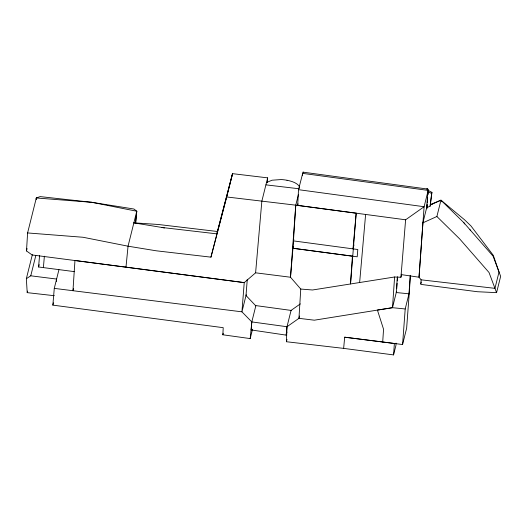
<?xml version="1.0" encoding="UTF-8"?>
<svg xmlns="http://www.w3.org/2000/svg" width="527" height="527" viewBox="0 0 527 527"><rect width="100%" height="100%" fill="white"/><g stroke="black" fill="none" stroke-linecap="round" stroke-linejoin="round"><path stroke-width="0.79" d="M396.067 343.136L395.889 345.58L393.564 354.908L343.644 348.387L286.424 341.733L286.998 326.733L291.069 310.416L300.357 303.881M302.511 174.668L302.544 174.015M298.506 189.68L424.11 206.722L405.612 219.792L297.696 205.378L298.506 189.68L303.005 172.151L427.858 189.094L428.181 190.405L424.11 206.722L419.018 277.215L421.113 279.817L420.724 284.363L477.422 291.727L496.579 292.65L500.65 276.332L493.094 256.181L463.78 222.625L440.954 200.181L430.236 204.614M302.478 175.326L302.577 173.363L428.181 190.405L431.942 192.375L430.118 206.189L426.679 207.684L427.891 191.571L431.653 193.541L430.118 206.189M252.519 329.256L250.193 338.584L222.842 334.79L223.224 327.682L52.858 305.126L54.274 288.381L58.925 269.732M36.323 197.974L36.251 199.186L36.323 197.974L40.131 196.604L91.79 202.302L133.924 209.021L136.77 211.228L135.571 223.488L136.77 211.228L91.79 202.302L36.323 197.974L27.602 232.941L26.495 250.951L32.121 254.949L244.232 282.61L255.602 272.815L261.847 201.169L267.657 177.862L232.539 173.653L216.755 233.85L162.02 227.48L133.865 222.881M255.602 272.815L290.496 277.235L300.759 289.053L298.947 318.334L286.998 326.733L251.807 321.911L241.939 311.832L54.274 288.381M27.602 232.941L83.075 237.269L128.048 246.195L156.209 250.793L210.945 257.156L226.729 196.966L295.772 205.174L290.496 277.235L292.959 248.263L295.772 205.174L298.486 194.298M409.275 292.65L406.64 328.216L402.575 344.533L382.707 341.983L383.551 329.237L377.418 310.074L392.49 307.689L405.204 308.967L409.275 292.65L410.414 275.753M410.237 275.311L408.985 293.816L396.264 292.538L397.325 277.189M299.527 316.002L298.947 318.334L314.342 320.192L392.49 307.689L394.604 276.991L400.928 277.268L401.699 274.159M396.739 288.697L397.114 283.295M397.279 280.871L397.556 276.833M393.564 354.908L394.374 343.485L344.678 337.194L343.644 348.387M426.995 206.413L422.904 222.835L419.018 277.215L401.185 274.607M426.857 208.145L427.153 204.101M426.824 208.804L427.114 205.161M427.351 201.881L427.647 197.783M427.884 194.503L428.062 192.045L427.878 194.437M402.575 344.533L405.204 308.967M255.852 305.91L246.01 295.515L247.282 279.277M427.272 202.493L427.634 197.658M286.919 332.023L286.141 335.126L251.195 329.942L251.807 321.911L255.878 305.594L291.069 310.416L291.029 310.765M295.772 205.174L356.18 213.185L350.514 283.954L352.411 256.155L292.959 248.263L293.348 246.708M400.928 277.268L405.612 219.792M74.347 271.629L38.59 266.985L39.551 255.608M56.396 281.451L56.6 279.06L30.764 275.805L26.35 278.697L27.206 292.643L54.38 295.713M43.392 267.644L44.373 256.208M267.235 182.744L267.657 177.862M359.638 282.505L365.613 214.449M356.18 213.185L353.004 248.856L353.973 244.969M250.193 338.584L251.807 321.911M125.953 267.42L128.048 246.195L136.77 211.228M286.141 335.126L286.998 326.733M26.495 250.951L27.088 248.566M26.35 278.697L32.358 254.613M30.764 275.805L35.803 255.602M27.206 292.643L27.595 291.088M38.59 266.985L39.176 264.653M52.858 305.126L53.438 302.794M73.536 288.368L72.957 290.7L74.966 260.483L244.232 282.61L241.939 311.832L246.201 294.738M210.945 257.156L232.545 173.62L226.729 196.966M222.842 334.79L223.231 333.242M251.195 329.942L251.583 328.387M297.696 205.378L298.084 203.824M293.835 239.337L293.447 240.892L357.8 249.515L357.207 256.814L292.959 248.263M286.424 341.733L287.004 339.401M392.49 307.689L396.554 291.372M431.653 193.541L431.942 192.375M422.904 222.835L436.89 216.498L440.954 200.181L464.504 219.739L470.96 225.938L493.298 255.351L499.016 272.031L494.952 288.348L496.579 292.65M420.915 283.585L421.304 282.031M266.497 182.526L272.044 180.214L281.194 179.555A24.367 13.61 3.4 0 1 287.004 180.267M430.651 204.851L440.954 200.181L441.982 201.452M431.376 204.522L432.186 204.153M90.196 202.684L91.79 202.302M394.604 276.991L312.518 289.988L300.759 289.053M426.6 188.982L427.259 188.936M133.871 222.835L158.35 224.489L217.341 231.491M421.113 279.817L494.952 288.348L489.023 272.499L459.715 238.942L436.89 216.498M265.918 184.852L299.033 188.765M344.678 337.194L382.707 341.983M287.011 180.247C291.352 181.169 296.049 182.428 299.079 185.893L299.652 188.119M162.02 227.48L164.424 228.013M427.239 188.949L427.852 189.101L428.181 190.405M470.012 229.752L470.598 230.424M463.78 222.625L464.735 223.962M303.15 172.092L303.308 172.5"/></g></svg>
